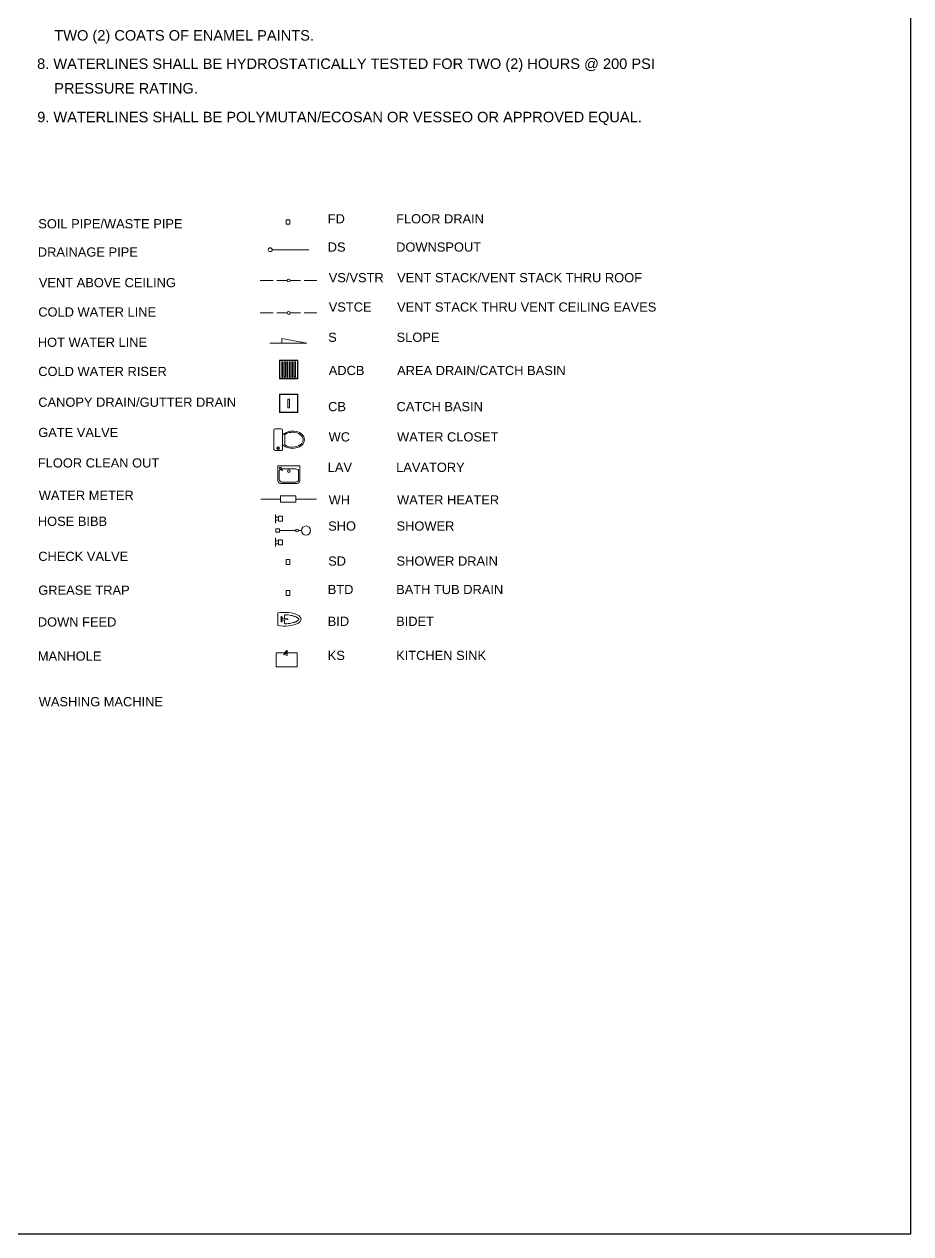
# Model space of a CAD drawing. Header units: millimetres. Extents: x 2391 to 3323, y 1596 to 2537.
# Drawn here: x 3239.9 to 3323.4, y 1595.5 to 1709.5 of the extents above; entities that cross this region are included whole.
import ezdxf

# ---------------------------------------------------------------- set-up
doc = ezdxf.new("R2010")
doc.units = ezdxf.units.MM
doc.layers.add('Legend', color=110, linetype='Continuous')
doc.layers.add('Plumbing symbols', color=30, linetype='Continuous')
doc.styles.add('PDF Swis721 BT', font='swiss.ttf')

msp = doc.modelspace()

# ---------------------------------------------------------------- linework, layer by layer
at = {"color": 11, "true_color": 0xf27172}
for p, q in [((3323.401, 1595.546), (3323.401, 2537.196)), ((2684.734, 1595.546), (3323.401, 1595.546))]:
    msp.add_line(p, q, dxfattribs=at)
at = {"layer": 'Plumbing symbols', "lineweight": 13}
for p, q in [((3264.557, 1691.082), (3264.905, 1691.082)), ((3264.557, 1690.663), (3264.557, 1691.082)), ((3264.905, 1691.082), (3264.905, 1690.663)), ((3264.905, 1690.663), (3264.557, 1690.663)), ((3266.685, 1688.245), (3263.239, 1688.245)), ((3262.125, 1685.349), (3263.326, 1685.349)), ((3263.674, 1685.349), (3264.658, 1685.349)), ((3264.919, 1685.349), (3265.904, 1685.349)), ((3266.251, 1685.349), (3267.453, 1685.349)), ((3262.125, 1682.294), (3263.326, 1682.294)), ((3263.674, 1682.294), (3264.658, 1682.294)), ((3264.919, 1682.294), (3265.904, 1682.294)), ((3266.251, 1682.294), (3267.453, 1682.294)), ((3266.497, 1679.441), (3264.166, 1679.905)), ((3264.166, 1679.905), (3264.166, 1679.441)), ((3263.008, 1679.441), (3266.497, 1679.441)), ((3265.643, 1677.834), (3263.934, 1677.834)), ((3263.934, 1677.834), (3263.934, 1676.097)), ((3265.614, 1677.805), (3263.963, 1677.805)), ((3263.963, 1677.805), (3263.963, 1676.14)), ((3264.152, 1677.646), (3264.152, 1676.3)), ((3264.253, 1676.3), (3264.253, 1677.646)), ((3264.383, 1677.646), (3264.383, 1676.3)), ((3264.485, 1676.3), (3264.485, 1677.646)), ((3264.615, 1677.646), (3264.615, 1676.3)), ((3264.716, 1676.3), (3264.716, 1677.646)), ((3264.861, 1677.646), (3264.861, 1676.3)), ((3264.948, 1676.3), (3264.948, 1677.646)), ((3265.093, 1677.646), (3265.093, 1676.3)), ((3265.18, 1676.3), (3265.18, 1677.646)), ((3265.324, 1677.646), (3265.324, 1676.3)), ((3265.426, 1676.3), (3265.426, 1677.646)), ((3265.614, 1676.14), (3265.614, 1677.805)), ((3265.643, 1676.097), (3265.643, 1677.834)), ((3263.934, 1676.097), (3265.643, 1676.097)), ((3263.963, 1676.14), (3265.614, 1676.14)), ((3265.643, 1674.649), (3263.934, 1674.649)), ((3263.934, 1674.649), (3263.934, 1672.911)), ((3265.614, 1674.62), (3263.963, 1674.62)), ((3263.963, 1674.62), (3263.963, 1672.94)), ((3264.702, 1674.186), (3264.876, 1674.186)), ((3264.702, 1673.36), (3264.702, 1674.186)), ((3264.876, 1674.186), (3264.876, 1673.36)), ((3265.614, 1672.94), (3265.614, 1674.62)), ((3265.643, 1672.911), (3265.643, 1674.649)), ((3263.934, 1672.911), (3265.643, 1672.911)), ((3263.963, 1672.94), (3265.614, 1672.94)), ((3264.876, 1673.36), (3264.702, 1673.36)), ((3263.399, 1671.261), (3263.399, 1669.451)), ((3264.086, 1671.384), (3263.522, 1671.384)), ((3264.224, 1669.451), (3264.224, 1671.261)), ((3264.427, 1669.929), (3264.427, 1670.769)), ((3263.536, 1669.335), (3264.094, 1669.335)), ((3265.831, 1667.887), (3263.775, 1667.887)), ((3263.775, 1667.887), (3263.775, 1666.483)), ((3263.905, 1667.352), (3263.905, 1666.613)), ((3264.195, 1667.453), (3263.992, 1667.598)), ((3264.065, 1667.685), (3264.21, 1667.467)), ((3265.469, 1667.598), (3264.152, 1667.598)), ((3264.21, 1667.467), (3264.195, 1667.453)), ((3265.715, 1666.613), (3265.715, 1667.352)), ((3265.831, 1666.483), (3265.831, 1667.887)), ((3264.021, 1666.237), (3265.585, 1666.237)), ((3264.152, 1666.367), (3265.469, 1666.367)), ((3264.036, 1665.064), (3265.455, 1665.064)), ((3264.036, 1664.47), (3264.036, 1665.064)), ((3265.455, 1665.064), (3265.455, 1664.47)), ((3264.036, 1664.76), (3262.168, 1664.76)), ((3262.168, 1664.76), (3264.036, 1664.76)), ((3265.455, 1664.47), (3264.036, 1664.47)), ((3265.455, 1664.76), (3267.409, 1664.76)), ((3267.409, 1664.76), (3265.455, 1664.76)), ((3263.558, 1663.297), (3263.558, 1662.487)), ((3264.152, 1663.138), (3263.848, 1663.138)), ((3263.848, 1663.138), (3263.848, 1662.689)), ((3263.848, 1662.689), (3264.152, 1662.689)), ((3264.224, 1662.747), (3264.224, 1663.08)), ((3263.587, 1661.951), (3263.92, 1661.951)), ((3263.587, 1661.632), (3263.587, 1661.951)), ((3263.92, 1661.632), (3263.587, 1661.632)), ((3263.92, 1661.951), (3263.92, 1661.632)), ((3265.455, 1661.792), (3263.92, 1661.792)), ((3265.99, 1661.792), (3265.73, 1661.792)), ((3263.558, 1660.286), (3263.558, 1661.111)), ((3263.848, 1660.445), (3263.848, 1660.908)), ((3263.848, 1660.908), (3264.152, 1660.908)), ((3264.152, 1660.445), (3263.848, 1660.445)), ((3264.224, 1660.836), (3264.224, 1660.517)), ((3264.557, 1659.055), (3264.919, 1659.055)), ((3264.557, 1658.606), (3264.557, 1659.055)), ((3264.919, 1658.606), (3264.557, 1658.606)), ((3264.919, 1659.055), (3264.919, 1658.606)), ((3264.557, 1656.145), (3264.919, 1656.145)), ((3264.557, 1655.682), (3264.557, 1656.145)), ((3264.919, 1656.145), (3264.919, 1655.682)), ((3264.919, 1655.682), (3264.557, 1655.682)), ((3263.761, 1654.031), (3263.761, 1652.844)), ((3264.716, 1653.466), (3264.123, 1653.524)), ((3264.123, 1653.524), (3264.123, 1653.51)), ((3264.398, 1653.785), (3264.398, 1653.495)), ((3264.615, 1653.857), (3264.47, 1653.857)), ((3264.745, 1653.843), (3264.615, 1653.857)), ((3264.716, 1653.408), (3264.716, 1653.466)), ((3264.89, 1653.828), (3264.745, 1653.843)), ((3265.006, 1653.799), (3264.89, 1653.828)), ((3265.136, 1653.785), (3265.006, 1653.799)), ((3265.252, 1653.741), (3265.136, 1653.785)), ((3265.31, 1653.727), (3265.252, 1653.741)), ((3265.353, 1653.712), (3265.31, 1653.727)), ((3265.397, 1653.698), (3265.353, 1653.712)), ((3265.455, 1653.683), (3265.397, 1653.698)), ((3265.498, 1653.654), (3265.455, 1653.683)), ((3265.527, 1653.64), (3265.498, 1653.654)), ((3265.571, 1653.611), (3265.527, 1653.64)), ((3265.599, 1653.597), (3265.571, 1653.611)), ((3265.628, 1653.582), (3265.599, 1653.597)), ((3265.657, 1653.553), (3265.628, 1653.582)), ((3265.686, 1653.539), (3265.657, 1653.553)), ((3265.701, 1653.524), (3265.686, 1653.539)), ((3265.715, 1653.51), (3265.701, 1653.524)), ((3265.73, 1653.495), (3265.715, 1653.51)), ((3265.73, 1653.481), (3265.73, 1653.495)), ((3265.744, 1653.466), (3265.73, 1653.481)), ((3265.744, 1653.452), (3265.744, 1653.466)), ((3264.123, 1653.35), (3264.716, 1653.408)), ((3264.123, 1653.365), (3264.123, 1653.35)), ((3264.398, 1653.379), (3264.398, 1653.09)), ((3264.47, 1653.017), (3264.615, 1653.017)), ((3264.615, 1653.017), (3264.745, 1653.032)), ((3264.745, 1653.032), (3264.89, 1653.046)), ((3264.89, 1653.046), (3265.006, 1653.075)), ((3265.006, 1653.075), (3265.136, 1653.09)), ((3265.136, 1653.09), (3265.252, 1653.133)), ((3265.252, 1653.133), (3265.31, 1653.148)), ((3265.31, 1653.148), (3265.353, 1653.162)), ((3265.353, 1653.162), (3265.397, 1653.177)), ((3265.397, 1653.177), (3265.455, 1653.191)), ((3265.455, 1653.191), (3265.498, 1653.22)), ((3265.498, 1653.22), (3265.527, 1653.235)), ((3265.527, 1653.235), (3265.571, 1653.264)), ((3265.571, 1653.264), (3265.599, 1653.278)), ((3265.599, 1653.278), (3265.628, 1653.293)), ((3265.628, 1653.293), (3265.657, 1653.321)), ((3265.657, 1653.321), (3265.686, 1653.336)), ((3265.686, 1653.336), (3265.701, 1653.35)), ((3265.701, 1653.35), (3265.715, 1653.365)), ((3265.715, 1653.365), (3265.73, 1653.379)), ((3265.73, 1653.394), (3265.744, 1653.408)), ((3265.73, 1653.379), (3265.73, 1653.394)), ((3265.744, 1653.437), (3265.744, 1653.452)), ((3265.744, 1653.423), (3265.744, 1653.437)), ((3265.744, 1653.408), (3265.744, 1653.423)), ((3264.441, 1650.266), (3263.63, 1650.266)), ((3263.63, 1650.266), (3263.63, 1648.949)), ((3264.543, 1650.44), (3264.34, 1650.107)), ((3264.34, 1650.107), (3264.383, 1650.093)), ((3264.383, 1650.093), (3264.615, 1650.368)), ((3265.599, 1650.266), (3264.528, 1650.266)), ((3265.599, 1648.949), (3265.599, 1650.266)), ((3263.63, 1648.949), (3265.599, 1648.949))]:
    msp.add_line(p, q, dxfattribs=at)
for centre, radius in [((3263.058, 1688.252), 0.181), ((3264.796, 1685.356), 0.138), ((3264.796, 1682.301), 0.138), ((3263.811, 1669.56), 0.123), ((3263.811, 1669.56), 0.0796), ((3264, 1667.692), 0.0796), ((3264.81, 1667.402), 0.123), ((3265.592, 1661.799), 0.138), ((3266.432, 1661.799), 0.427), ((3264.13, 1653.633), 0.0652), ((3264.13, 1653.445), 0.0652), ((3264.13, 1653.256), 0.0652), ((3264.622, 1650.114), 0.0941), ((3264.622, 1650.447), 0.0652)]:
    msp.add_circle(centre, radius, dxfattribs=at)
for centre, radius, start, end in [((3264.202, 1677.653), 0.0507, 0.00276, 179.99724), ((3264.448, 1677.653), 0.0507, 0.00276, 179.99724), ((3264.68, 1677.653), 0.0507, 0.00276, 179.99724), ((3264.912, 1677.653), 0.0507, 0.00276, 179.99724), ((3265.143, 1677.653), 0.0507, 0.00276, 179.99724), ((3265.375, 1677.653), 0.0507, 0.00276, 179.99724), ((3264.202, 1676.307), 0.0507, 180.00276, 359.99724), ((3264.448, 1676.307), 0.0507, 180.00276, 359.99724), ((3264.68, 1676.307), 0.0507, 180.00276, 359.99724), ((3264.912, 1676.307), 0.0507, 180.00276, 359.99724), ((3265.143, 1676.307), 0.0507, 180.00276, 359.99724), ((3265.375, 1676.307), 0.0507, 180.00276, 359.99724), ((3263.522, 1671.261), 0.123, 90, 180), ((3264.086, 1671.261), 0.123, 0, 90), ((3264.565, 1670.772), 0.138, 125.5116, 181.37114), ((3263.55, 1669.491), 0.156, 194.74407, 265.05411), ((3264.101, 1669.458), 0.123, 266.79038, 359.93647), ((3264.565, 1669.94), 0.138, 181.65045, 234.48121), ((3264.159, 1667.359), 0.253, 119.25823, 180.00163), ((3264.159, 1667.358), 0.254, 90.00343, 95.23204), ((3265.476, 1667.359), 0.253, 359.99976, 90.00024), ((3264.029, 1666.49), 0.253, 179.99976, 270.00024), ((3264.159, 1666.62), 0.253, 179.99976, 270.00024), ((3265.476, 1666.62), 0.253, 269.99976, 0.00024), ((3265.592, 1666.49), 0.253, 269.99976, 0.00024), ((3263.71, 1663.189), 0.152, 185.30058, 345.90468), ((3263.71, 1662.653), 0.152, 14.09532, 174.69942), ((3264.159, 1663.087), 0.0652, 359.99888, 90.00112), ((3264.159, 1662.754), 0.0652, 269.99888, 0.00112), ((3263.71, 1660.945), 0.152, 185.30058, 345.90468), ((3263.71, 1660.423), 0.152, 14.09532, 174.69942), ((3264.159, 1660.843), 0.0652, 359.99888, 90.00112), ((3264.159, 1660.525), 0.0652, 269.99888, 0.00112), ((3264.477, 1653.792), 0.0651, 88.87911, 179.99892), ((3264.477, 1653.097), 0.0651, 180.00108, 271.12089)]:
    msp.add_arc(centre, radius, start, end, dxfattribs=at)
msp.add_ellipse((3265.145, 1670.356), major_axis=(1.005, 0), ratio=0.6970824, start_param=3.9960968, end_param=8.5702741, dxfattribs=at)
for points in [[(3265.496, 1671.136), (3265.045, 1671.24), (3264.555, 1671.126), (3264.224, 1670.816)], [(3266.28, 1670.356), (3266.28, 1670.713), (3265.963, 1671.028), (3265.496, 1671.136)], [(3264.24, 1669.886), (3264.521, 1669.594), (3265.03, 1669.468), (3265.496, 1669.576)], [(3265.496, 1669.576), (3265.963, 1669.683), (3266.28, 1669.999), (3266.28, 1670.356)], [(3265.643, 1653.841), (3265.2, 1654.074), (3264.426, 1654.153), (3263.768, 1654.033)], [(3265.643, 1653.048), (3266.087, 1653.281), (3266.087, 1653.608), (3265.643, 1653.841)], [(3263.768, 1652.856), (3264.426, 1652.736), (3265.2, 1652.815), (3265.643, 1653.048)]]:
    msp.add_open_spline(points, degree=3, dxfattribs=at)

# ---------------------------------------------------------------- texts
at = {"layer": 'Legend', "style": 'PDF Swis721 BT'}
for s, height, p in [('TWO (2) COATS OF ENAMEL PAINTS.', 0.98494, (3242.719, 1707.954)), ('8. WATERLINES SHALL BE HYDROSTATICALLY TESTED FOR TWO (2) HOURS @ 200 PSI', 0.98494, (3241.097, 1705.282)), ('PRESSURE RATING.', 0.98494, (3242.713, 1702.968)), ('9. WATERLINES SHALL BE POLYMUTAN/ECOSAN OR VESSEO OR APPROVED EQUAL.', 0.98494, (3241.106, 1700.261)), ('SOIL PIPE/WASTE PIPE', 0.86665, (3241.208, 1690.266)), ('FD', 0.8666, (3268.475, 1690.735)), ('FLOOR DRAIN', 0.86665, (3274.918, 1690.735)), ('DS', 0.8666, (3268.475, 1688.071)), ('DOWNSPOUT', 0.8666, (3274.918, 1688.071)), ('DRAINAGE PIPE', 0.86665, (3241.168, 1687.602)), ('VENT ABOVE CEILING', 0.86665, (3241.261, 1684.721)), ('VS/VSTR', 0.8666, (3268.568, 1685.19)), ('VENT STACK/VENT STACK THRU ROOF', 0.86665, (3275.011, 1685.19)), ('VSTCE', 0.8666, (3268.568, 1682.424)), ('VENT STACK THRU VENT CEILING EAVES', 0.86665, (3275.011, 1682.424)), ('COLD WATER LINE', 0.86665, (3241.206, 1681.955)), ('HOT WATER LINE', 0.86665, (3241.168, 1679.103)), ('S', 0.867, (3268.515, 1679.572)), ('SLOPE', 0.8666, (3274.958, 1679.572)), ('COLD WATER RISER', 0.86665, (3241.206, 1676.352)), ('ADCB', 0.8666, (3268.568, 1676.444)), ('AREA DRAIN/CATCH BASIN', 0.86665, (3275.011, 1676.444)), ('CANOPY DRAIN/GUTTER DRAIN', 0.86665, (3241.206, 1673.456)), ('CB', 0.8666, (3268.512, 1673.042)), ('CATCH BASIN', 0.86665, (3274.955, 1673.042)), ('GATE VALVE', 0.8666, (3241.206, 1670.604)), ('WC', 0.8666, (3268.562, 1670.189)), ('WATER CLOSET', 0.86665, (3275.005, 1670.189)), ('FLOOR CLEAN OUT', 0.86665, (3241.168, 1667.737)), ('LAV', 0.8666, (3268.475, 1667.323)), ('LAVATORY', 0.8666, (3274.918, 1667.323)), ('WATER METER', 0.86665, (3241.255, 1664.682)), ('WH', 0.8666, (3268.562, 1664.253)), ('WATER HEATER', 0.86665, (3275.005, 1664.254)), ('HOSE BIBB', 0.8666, (3241.168, 1662.235)), ('SHO', 0.8666, (3268.515, 1661.792)), ('SHOWER', 0.8666, (3274.958, 1661.792)), ('CHECK VALVE', 0.86665, (3241.206, 1658.934)), ('SD', 0.8666, (3268.515, 1658.49)), ('SHOWER DRAIN', 0.86665, (3274.958, 1658.49)), ('GREASE TRAP', 0.86665, (3241.206, 1655.748)), ('BTD', 0.8666, (3268.475, 1655.812)), ('BATH TUB DRAIN', 0.86665, (3274.918, 1655.812)), ('DOWN FEED', 0.8666, (3241.168, 1652.751)), ('BID', 0.8666, (3268.475, 1652.815)), ('BIDET', 0.8666, (3274.918, 1652.815)), ('MANHOLE', 0.8666, (3241.168, 1649.537)), ('KS', 0.8666, (3268.475, 1649.6)), ('KITCHEN SINK', 0.86665, (3274.918, 1649.6)), ('WASHING MACHINE', 0.86665, (3241.255, 1645.237))]:
    msp.add_text(s, height=height, dxfattribs=at).set_placement(p)

doc.saveas('drawing.dxf')
